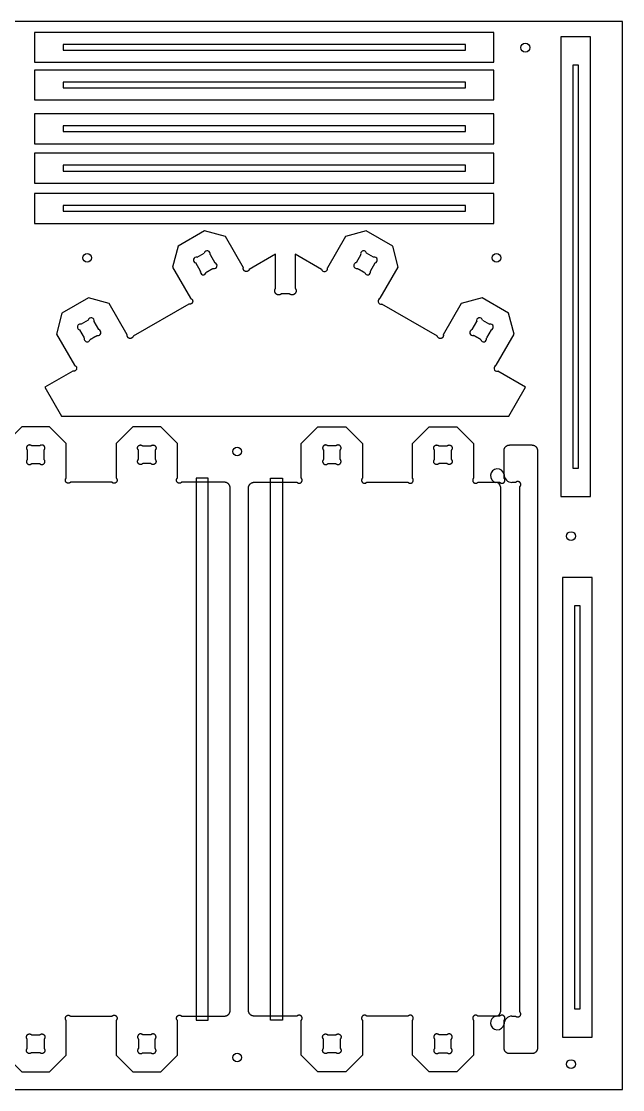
# Model space of a CAD drawing. Header units: millimetres. Extents: x 0 to 2500, y 0 to 1220.
# Drawn here: x 1813 to 2500, y 0 to 1220 of the extents above; entities that cross this region are included whole.
import ezdxf

# ---------------------------------------------------------------- set-up
doc = ezdxf.new("R2010")
doc.units = ezdxf.units.MM
doc.header["$MEASUREMENT"] = 0
for name, color, linetype, true_color in [('Board Fixings', 6, 'Continuous', 0xff00ff), ('Pockets 10mm', 5, 'Continuous', 0x0000ff), ('Pockets 5mm', 4, 'Continuous', 0x00ffff), ('Profile - inside', 30, 'Continuous', 0xff7f00), ('Profile - outside', 18, 'Continuous', 0x000000), ('Stock Perimeter', 1, 'Continuous', 0xff0007)]:
    doc.layers.add(name, color=color, linetype=linetype, true_color=true_color)

msp = doc.modelspace()

# ---------------------------------------------------------------- linework, layer by layer
at = {"layer": 'Board Fixings'}
for centre in [(2388.8, 1190), (1888, 949.9), (2355.9, 949.9), (2059.5, 728.7), (2441, 632.2), (2059.5, 36.7), (2441, 29.2)]:
    msp.add_circle(centre, 5, dxfattribs=at)
at = {"layer": 'Pockets 10mm'}
for p, q in [((2360.3, 688.5), (2360.3, 89)), ((2377.7, 693.5), (2373.5, 693.5)), ((2382.6, 88.8), (2382.6, 688.7)), ((2373.5, 84), (2377.7, 84))]:
    msp.add_line(p, q, dxfattribs=at)
for points in [[(2026.4, 698.3), (2012.5, 698.3), (2012.5, 79.2), (2026.4, 79.2), (2026.4, 698.3)], [(2097.4, 698.3), (2111.2, 698.3), (2111.2, 79.2), (2097.4, 79.2), (2097.4, 698.3)]]:
    msp.add_lwpolyline(points, dxfattribs=at)
for centre, radius, start, end in [((2356.7, 701.2), 7.86, 9.2327, 259.2559), ((2373.5, 702.5), 9, 180, 269.9323), ((2355.3, 688.5), 5, 0, 90), ((2355.3, 89), 5, 270, 0), ((2356.7, 76.2), 7.86, 100.7442, 350.7674), ((2373.5, 75), 9, 90.0677, 180)]:
    msp.add_arc(centre, radius, start, end, dxfattribs=at)
for points, weights, knots in [([(2382.6, 688.7), (2383.6, 689.7), (2383.6, 691.1), (2383.6, 694.5), (2380.1, 694.5), (2378.7, 694.5), (2377.7, 693.5)], [0.853553390593, 0.853553446071, 1, 0.707106781187, 1, 0.853553390593, 0.853553390593], [1917.8059293, 1917.8059293, 1917.8059293, 1917.9119581, 1917.9119581, 1918.1240156, 1918.1240156, 1918.2300443, 1918.2300443, 1918.2300443]), ([(2377.7, 84), (2378.7, 83), (2380.1, 83), (2383.6, 83), (2383.6, 86.4), (2383.6, 87.8), (2382.6, 88.8)], [0.853553390593, 0.853553390593, 1, 0.707106781187, 1, 0.853553446071, 0.853553390593], [1317.5507014, 1317.5507014, 1317.5507014, 1317.6567302, 1317.6567302, 1317.8687877, 1317.8687877, 1317.9748164, 1317.9748164, 1317.9748164])]:
    msp.add_rational_spline(points, weights, degree=2, knots=knots, dxfattribs=at)
at = {"layer": 'Pockets 5mm'}
for points in [[(1860.4, 1187.1), (2320.4, 1187.1), (2320.4, 1193.6), (1860.4, 1193.6), (1860.4, 1187.1)], [(2449.5, 709.8), (2449.5, 1169.8), (2443, 1169.8), (2443, 709.8), (2449.5, 709.8)], [(1860.4, 1144.1), (2320.4, 1144.1), (2320.4, 1150.6), (1860.4, 1150.6), (1860.4, 1144.1)], [(1860.4, 1094.1), (2320.4, 1094.1), (2320.4, 1100.6), (1860.4, 1100.6), (1860.4, 1094.1)], [(1860.4, 1049.1), (2320.4, 1049.1), (2320.4, 1055.6), (1860.4, 1055.6), (1860.4, 1049.1)], [(1860.4, 1003.1), (2320.4, 1003.1), (2320.4, 1009.6), (1860.4, 1009.6), (1860.4, 1003.1)], [(2451.5, 92.4), (2451.5, 552.4), (2445, 552.4), (2445, 92.4), (2451.5, 92.4)]]:
    msp.add_lwpolyline(points, dxfattribs=at)
at = {"layer": 'Profile - inside'}
for p, q in [((2013.8, 950.8), (2021.9, 955.4)), ((2028.6, 953.6), (2033.9, 944.4)), ((2200.6, 953.6), (2195.3, 944.4)), ((2215.3, 950.8), (2207.2, 955.4)), ((2017.4, 934.9), (2012.1, 944.1)), ((2211.8, 934.9), (2217.1, 944.1)), ((1889.3, 878.9), (1881.2, 874.3)), ((2339.8, 878.9), (2347.9, 874.3)), ((1879.4, 867.6), (1884.7, 858.4)), ((1901.2, 868), (1895.9, 877.2)), ((2327.9, 868), (2333.2, 877.2)), ((2349.7, 867.6), (2344.4, 858.4)), ((1833.8, 735.2), (1824.5, 735.2)), ((1951.5, 735.2), (1960.8, 735.2)), ((2172.3, 735.2), (2163, 735.2)), ((2290, 735.2), (2299.3, 735.2)), ((1819.6, 730.4), (1819.6, 719.8)), ((1838.7, 719.8), (1838.7, 730.4)), ((1946.6, 719.8), (1946.6, 730.4)), ((1965.7, 730.4), (1965.7, 719.8)), ((2158.1, 730.4), (2158.1, 719.8)), ((2177.2, 719.8), (2177.2, 730.4)), ((2285.1, 719.8), (2285.1, 730.4)), ((2304.2, 730.4), (2304.2, 719.8)), ((1824.5, 714.9), (1833.8, 714.9)), ((1960.8, 714.9), (1951.5, 714.9)), ((2163, 714.9), (2172.3, 714.9)), ((2299.3, 714.9), (2290, 714.9)), ((1824.5, 62.6), (1833.8, 62.6)), ((1960.8, 62.6), (1951.5, 62.6)), ((2163, 62.6), (2172.3, 62.6)), ((2299.3, 62.6), (2290, 62.6)), ((1819.6, 47.1), (1819.6, 57.7)), ((1838.7, 57.7), (1838.7, 47.1)), ((1946.6, 57.7), (1946.6, 47.1)), ((1965.7, 47.1), (1965.7, 57.7)), ((2158.1, 47.1), (2158.1, 57.7)), ((2177.2, 57.7), (2177.2, 47.1)), ((2285.1, 57.7), (2285.1, 47.1)), ((2304.2, 47.1), (2304.2, 57.7)), ((1833.8, 42.2), (1824.5, 42.2)), ((1951.5, 42.2), (1960.8, 42.2)), ((2172.3, 42.2), (2163, 42.2)), ((2290, 42.2), (2299.3, 42.2))]:
    msp.add_line(p, q, dxfattribs=at)
for centre, start, end in [((2025.2, 954.5), 344.9534, 164.9534), ((2203.9, 954.5), 15.0466, 195.0466), ((2012.9, 947.4), 74.9534, 254.9534), ((2033, 941.1), 254.9534, 74.9534), ((2196.2, 941.1), 105.0466, 285.0466), ((2216.2, 947.4), 285.0466, 105.0466), ((2020.7, 934), 164.9534, 344.9534), ((2208.5, 934), 195.0466, 15.0466), ((1892.6, 878), 344.9913, 164.9913), ((2336.5, 878), 15.0087, 195.0087), ((1880.3, 870.9), 74.9913, 254.9913), ((1900.3, 864.6), 254.9913, 74.9913), ((2328.8, 864.6), 105.0087, 285.0087), ((2348.8, 870.9), 285.0087, 105.0087), ((1888, 857.5), 164.9913, 344.9913), ((2341.1, 857.5), 195.0087, 15.0087)]:
    msp.add_arc(centre, 3.43, start, end, dxfattribs=at)
for points in [[(2032.1, 937.8), (2028, 935.5), (2024, 933.2)], [(2197, 937.8), (2201.1, 935.5), (2205.1, 933.2)], [(1891.3, 856.7), (1895.4, 859), (1899.4, 861.3)], [(2337.8, 856.7), (2333.7, 859), (2329.7, 861.3)]]:
    msp.add_open_spline(points, degree=2, dxfattribs=at)
for points, weights, knots in [([(1824.5, 735.2), (1823.5, 736.2), (1822, 736.2), (1818.6, 736.2), (1818.6, 732.8), (1818.6, 731.4), (1819.6, 730.4)], [0.853553390593, 0.853553390593, 1, 0.707106781187, 1, 0.853553446071, 0.853553390593], [0.8923534, 0.8923534, 0.8923534, 0.9983822, 0.9983822, 1.2104397, 1.2104397, 1.3164684, 1.3164684, 1.3164684]), ([(1838.7, 730.4), (1839.7, 731.4), (1839.7, 732.8), (1839.7, 736.2), (1836.2, 736.2), (1834.8, 736.2), (1833.8, 735.2)], [0.853553390593, 0.853553370032, 1, 0.707106781187, 1, 0.853553390593, 0.853553390593], [0.100076, 0.100076, 0.100076, 0.2061048, 0.2061048, 0.4181623, 0.4181623, 0.524191, 0.524191, 0.524191]), ([(1946.6, 730.4), (1945.6, 731.4), (1945.6, 732.8), (1945.6, 736.2), (1949, 736.2), (1950.5, 736.2), (1951.5, 735.2)], [0.853553390593, 0.853553370032, 1, 0.707106781187, 1, 0.853553390593, 0.853553390593], [0.100076, 0.100076, 0.100076, 0.2061048, 0.2061048, 0.4181623, 0.4181623, 0.524191, 0.524191, 0.524191]), ([(1960.8, 735.2), (1961.8, 736.2), (1963.2, 736.2), (1966.7, 736.2), (1966.7, 732.8), (1966.7, 731.4), (1965.7, 730.4)], [0.853553390593, 0.853553390593, 1, 0.707106781187, 1, 0.853553446071, 0.853553390593], [0.8923534, 0.8923534, 0.8923534, 0.9983822, 0.9983822, 1.2104397, 1.2104397, 1.3164684, 1.3164684, 1.3164684]), ([(2163, 735.2), (2162, 736.2), (2160.5, 736.2), (2157.1, 736.2), (2157.1, 732.8), (2157.1, 731.4), (2158.1, 730.4)], [0.853553390593, 0.853553390593, 1, 0.707106781187, 1, 0.853553446071, 0.853553390593], [0.8923534, 0.8923534, 0.8923534, 0.9983822, 0.9983822, 1.2104397, 1.2104397, 1.3164684, 1.3164684, 1.3164684]), ([(2177.2, 730.4), (2178.2, 731.4), (2178.2, 732.8), (2178.2, 736.2), (2174.7, 736.2), (2173.3, 736.2), (2172.3, 735.2)], [0.853553390593, 0.853553370032, 1, 0.707106781187, 1, 0.853553390593, 0.853553390593], [0.100076, 0.100076, 0.100076, 0.2061048, 0.2061048, 0.4181623, 0.4181623, 0.524191, 0.524191, 0.524191]), ([(2285.1, 730.4), (2284.1, 731.4), (2284.1, 732.8), (2284.1, 736.2), (2287.5, 736.2), (2289, 736.2), (2290, 735.2)], [0.853553390593, 0.853553370032, 1, 0.707106781187, 1, 0.853553390593, 0.853553390593], [0.100076, 0.100076, 0.100076, 0.2061048, 0.2061048, 0.4181623, 0.4181623, 0.524191, 0.524191, 0.524191]), ([(2299.3, 735.2), (2300.3, 736.2), (2301.7, 736.2), (2305.2, 736.2), (2305.2, 732.8), (2305.2, 731.4), (2304.2, 730.4)], [0.853553390593, 0.853553390593, 1, 0.707106781187, 1, 0.853553446071, 0.853553390593], [0.8923534, 0.8923534, 0.8923534, 0.9983822, 0.9983822, 1.2104397, 1.2104397, 1.3164684, 1.3164684, 1.3164684]), ([(1819.6, 719.8), (1818.6, 718.8), (1818.6, 717.3), (1818.6, 713.9), (1822, 713.9), (1823.5, 713.9), (1824.5, 714.9)], [0.853553390593, 0.853553328908, 1, 0.707106781187, 1, 0.853553385453, 0.853553390593], [1.7346307, 1.7346307, 1.7346307, 1.8406595, 1.8406595, 2.052717, 2.052717, 2.1587457, 2.1587457, 2.1587457]), ([(1833.8, 714.9), (1834.8, 713.9), (1836.2, 713.9), (1839.7, 713.9), (1839.7, 717.3), (1839.7, 718.8), (1838.7, 719.8)], [0.853553390593, 0.853553430649, 1, 0.707106781187, 1, 0.85355344093, 0.853553390593], [-0.7422013, -0.7422013, -0.7422013, -0.6361725, -0.6361725, -0.424115, -0.424115, -0.3180863, -0.3180863, -0.3180863]), ([(1951.5, 714.9), (1950.5, 713.9), (1949, 713.9), (1945.6, 713.9), (1945.6, 717.3), (1945.6, 718.8), (1946.6, 719.8)], [0.853553390593, 0.853553430649, 1, 0.707106781187, 1, 0.85355344093, 0.853553390593], [-0.7422013, -0.7422013, -0.7422013, -0.6361725, -0.6361725, -0.424115, -0.424115, -0.3180863, -0.3180863, -0.3180863]), ([(1965.7, 719.8), (1966.7, 718.8), (1966.7, 717.3), (1966.7, 713.9), (1963.2, 713.9), (1961.8, 713.9), (1960.8, 714.9)], [0.853553390593, 0.853553328908, 1, 0.707106781187, 1, 0.853553385453, 0.853553390593], [1.7346307, 1.7346307, 1.7346307, 1.8406595, 1.8406595, 2.052717, 2.052717, 2.1587457, 2.1587457, 2.1587457]), ([(2158.1, 719.8), (2157.1, 718.8), (2157.1, 717.3), (2157.1, 713.9), (2160.5, 713.9), (2162, 713.9), (2163, 714.9)], [0.853553390593, 0.853553328908, 1, 0.707106781187, 1, 0.853553385453, 0.853553390593], [1.7346307, 1.7346307, 1.7346307, 1.8406595, 1.8406595, 2.052717, 2.052717, 2.1587457, 2.1587457, 2.1587457]), ([(2172.3, 714.9), (2173.3, 713.9), (2174.7, 713.9), (2178.2, 713.9), (2178.2, 717.3), (2178.2, 718.8), (2177.2, 719.8)], [0.853553390593, 0.853553430649, 1, 0.707106781187, 1, 0.85355344093, 0.853553390593], [-0.7422013, -0.7422013, -0.7422013, -0.6361725, -0.6361725, -0.424115, -0.424115, -0.3180863, -0.3180863, -0.3180863]), ([(2290, 714.9), (2289, 713.9), (2287.5, 713.9), (2284.1, 713.9), (2284.1, 717.3), (2284.1, 718.8), (2285.1, 719.8)], [0.853553390593, 0.853553430649, 1, 0.707106781187, 1, 0.85355344093, 0.853553390593], [-0.7422013, -0.7422013, -0.7422013, -0.6361725, -0.6361725, -0.424115, -0.424115, -0.3180863, -0.3180863, -0.3180863]), ([(2304.2, 719.8), (2305.2, 718.8), (2305.2, 717.3), (2305.2, 713.9), (2301.7, 713.9), (2300.3, 713.9), (2299.3, 714.9)], [0.853553390593, 0.853553328908, 1, 0.707106781187, 1, 0.853553385453, 0.853553390593], [1.7346307, 1.7346307, 1.7346307, 1.8406595, 1.8406595, 2.052717, 2.052717, 2.1587457, 2.1587457, 2.1587457]), ([(1819.6, 57.7), (1818.6, 58.7), (1818.6, 60.1), (1818.6, 63.6), (1822, 63.6), (1823.5, 63.6), (1824.5, 62.6)], [0.853553390593, 0.853553328908, 1, 0.707106781187, 1, 0.853553385453, 0.853553390593], [1.7346307, 1.7346307, 1.7346307, 1.8406595, 1.8406595, 2.052717, 2.052717, 2.1587457, 2.1587457, 2.1587457]), ([(1833.8, 62.6), (1834.8, 63.6), (1836.2, 63.6), (1839.7, 63.6), (1839.7, 60.1), (1839.7, 58.7), (1838.7, 57.7)], [0.853553390593, 0.853553430649, 1, 0.707106781187, 1, 0.85355344093, 0.853553390593], [-0.7422013, -0.7422013, -0.7422013, -0.6361725, -0.6361725, -0.424115, -0.424115, -0.3180863, -0.3180863, -0.3180863]), ([(1951.5, 62.6), (1950.5, 63.6), (1949, 63.6), (1945.6, 63.6), (1945.6, 60.1), (1945.6, 58.7), (1946.6, 57.7)], [0.853553390593, 0.853553430649, 1, 0.707106781187, 1, 0.85355344093, 0.853553390593], [-0.7422013, -0.7422013, -0.7422013, -0.6361725, -0.6361725, -0.424115, -0.424115, -0.3180863, -0.3180863, -0.3180863]), ([(1965.7, 57.7), (1966.7, 58.7), (1966.7, 60.1), (1966.7, 63.6), (1963.2, 63.6), (1961.8, 63.6), (1960.8, 62.6)], [0.853553390593, 0.853553328908, 1, 0.707106781187, 1, 0.853553385453, 0.853553390593], [1.7346307, 1.7346307, 1.7346307, 1.8406595, 1.8406595, 2.052717, 2.052717, 2.1587457, 2.1587457, 2.1587457]), ([(2158.1, 57.7), (2157.1, 58.7), (2157.1, 60.1), (2157.1, 63.6), (2160.5, 63.6), (2162, 63.6), (2163, 62.6)], [0.853553390593, 0.853553328908, 1, 0.707106781187, 1, 0.853553385453, 0.853553390593], [1.7346307, 1.7346307, 1.7346307, 1.8406595, 1.8406595, 2.052717, 2.052717, 2.1587457, 2.1587457, 2.1587457]), ([(2172.3, 62.6), (2173.3, 63.6), (2174.7, 63.6), (2178.2, 63.6), (2178.2, 60.1), (2178.2, 58.7), (2177.2, 57.7)], [0.853553390593, 0.853553430649, 1, 0.707106781187, 1, 0.85355344093, 0.853553390593], [-0.7422013, -0.7422013, -0.7422013, -0.6361725, -0.6361725, -0.424115, -0.424115, -0.3180863, -0.3180863, -0.3180863]), ([(2290, 62.6), (2289, 63.6), (2287.5, 63.6), (2284.1, 63.6), (2284.1, 60.1), (2284.1, 58.7), (2285.1, 57.7)], [0.853553390593, 0.853553430649, 1, 0.707106781187, 1, 0.85355344093, 0.853553390593], [-0.7422013, -0.7422013, -0.7422013, -0.6361725, -0.6361725, -0.424115, -0.424115, -0.3180863, -0.3180863, -0.3180863]), ([(2304.2, 57.7), (2305.2, 58.7), (2305.2, 60.1), (2305.2, 63.6), (2301.7, 63.6), (2300.3, 63.6), (2299.3, 62.6)], [0.853553390593, 0.853553328908, 1, 0.707106781187, 1, 0.853553385453, 0.853553390593], [1.7346307, 1.7346307, 1.7346307, 1.8406595, 1.8406595, 2.052717, 2.052717, 2.1587457, 2.1587457, 2.1587457]), ([(1824.5, 42.2), (1823.5, 41.2), (1822, 41.2), (1818.6, 41.2), (1818.6, 44.7), (1818.6, 46.1), (1819.6, 47.1)], [0.853553390593, 0.853553390593, 1, 0.707106781187, 1, 0.853553446071, 0.853553390593], [0.8923534, 0.8923534, 0.8923534, 0.9983822, 0.9983822, 1.2104397, 1.2104397, 1.3164684, 1.3164684, 1.3164684]), ([(1838.7, 47.1), (1839.7, 46.1), (1839.7, 44.7), (1839.7, 41.2), (1836.2, 41.2), (1834.8, 41.2), (1833.8, 42.2)], [0.853553390593, 0.853553370032, 1, 0.707106781187, 1, 0.853553390593, 0.853553390593], [0.100076, 0.100076, 0.100076, 0.2061048, 0.2061048, 0.4181623, 0.4181623, 0.524191, 0.524191, 0.524191]), ([(1946.6, 47.1), (1945.6, 46.1), (1945.6, 44.7), (1945.6, 41.2), (1949, 41.2), (1950.5, 41.2), (1951.5, 42.2)], [0.853553390593, 0.853553370032, 1, 0.707106781187, 1, 0.853553390593, 0.853553390593], [0.100076, 0.100076, 0.100076, 0.2061048, 0.2061048, 0.4181623, 0.4181623, 0.524191, 0.524191, 0.524191]), ([(1960.8, 42.2), (1961.8, 41.2), (1963.2, 41.2), (1966.7, 41.2), (1966.7, 44.7), (1966.7, 46.1), (1965.7, 47.1)], [0.853553390593, 0.853553390593, 1, 0.707106781187, 1, 0.853553446071, 0.853553390593], [0.8923534, 0.8923534, 0.8923534, 0.9983822, 0.9983822, 1.2104397, 1.2104397, 1.3164684, 1.3164684, 1.3164684]), ([(2163, 42.2), (2162, 41.2), (2160.5, 41.2), (2157.1, 41.2), (2157.1, 44.7), (2157.1, 46.1), (2158.1, 47.1)], [0.853553390593, 0.853553390593, 1, 0.707106781187, 1, 0.853553446071, 0.853553390593], [0.8923534, 0.8923534, 0.8923534, 0.9983822, 0.9983822, 1.2104397, 1.2104397, 1.3164684, 1.3164684, 1.3164684]), ([(2177.2, 47.1), (2178.2, 46.1), (2178.2, 44.7), (2178.2, 41.2), (2174.7, 41.2), (2173.3, 41.2), (2172.3, 42.2)], [0.853553390593, 0.853553370032, 1, 0.707106781187, 1, 0.853553390593, 0.853553390593], [0.100076, 0.100076, 0.100076, 0.2061048, 0.2061048, 0.4181623, 0.4181623, 0.524191, 0.524191, 0.524191]), ([(2285.1, 47.1), (2284.1, 46.1), (2284.1, 44.7), (2284.1, 41.2), (2287.5, 41.2), (2289, 41.2), (2290, 42.2)], [0.853553390593, 0.853553370032, 1, 0.707106781187, 1, 0.853553390593, 0.853553390593], [0.100076, 0.100076, 0.100076, 0.2061048, 0.2061048, 0.4181623, 0.4181623, 0.524191, 0.524191, 0.524191]), ([(2299.3, 42.2), (2300.3, 41.2), (2301.7, 41.2), (2305.2, 41.2), (2305.2, 44.7), (2305.2, 46.1), (2304.2, 47.1)], [0.853553390593, 0.853553390593, 1, 0.707106781187, 1, 0.853553446071, 0.853553390593], [0.8923534, 0.8923534, 0.8923534, 0.9983822, 0.9983822, 1.2104397, 1.2104397, 1.3164684, 1.3164684, 1.3164684])]:
    msp.add_rational_spline(points, weights, degree=2, knots=knots, dxfattribs=at)
at = {"layer": 'Profile - outside'}
for p, q in [((2022.1, 980.7), (1991.9, 963.2)), ((2046, 974.3), (2022.1, 980.7)), ((2206.9, 980.7), (2183.1, 974.3)), ((2237.2, 963.2), (2206.9, 980.7)), ((2066.6, 938.6), (2046, 974.3)), ((2183.1, 974.3), (2162.5, 938.6)), ((1991.9, 963.2), (1985.5, 939.4)), ((2103.4, 954.2), (2073.2, 936.8)), ((2103.4, 915.2), (2103.4, 954.2)), ((2125.8, 954.2), (2125.7, 915.2)), ((2155.9, 936.8), (2125.8, 954.2)), ((2243.6, 939.3), (2237.2, 963.2)), ((1985.5, 939.4), (2006, 903.7)), ((2223, 903.7), (2243.6, 939.3)), ((1889.5, 904.2), (1859.2, 886.7)), ((1913.3, 897.8), (1889.5, 904.2)), ((2119.3, 908.7), (2109.8, 908.7)), ((2339.4, 904.2), (2315.6, 897.8)), ((2369.7, 886.7), (2339.4, 904.2)), ((1933.9, 862.1), (1913.3, 897.8)), ((2004.3, 897.1), (1940.5, 860.3)), ((2288.4, 860.3), (2224.8, 897.1)), ((2315.6, 897.8), (2295, 862.1)), ((1859.2, 886.7), (1852.8, 862.9)), ((2376.1, 862.9), (2369.7, 886.7)), ((1852.8, 862.9), (1873.4, 827.2)), ((2355.5, 827.2), (2376.1, 862.9)), ((1871.6, 820.6), (1839.8, 802.2)), ((2389, 802.2), (2357.3, 820.6)), ((1839.8, 802.2), (1858.8, 769.2)), ((2370, 769.2), (2389, 802.2)), ((1858.8, 769.2), (2370, 769.2)), ((1813.3, 757.1), (1794.2, 738)), ((1845, 757.1), (1813.3, 757.1)), ((1864.1, 738), (1845, 757.1)), ((1940.3, 757.1), (1921.2, 738)), ((1972, 757.1), (1940.3, 757.1)), ((1991.1, 738), (1972, 757.1)), ((2132.7, 738), (2151.8, 757.1)), ((2151.8, 757.1), (2183.5, 757.1)), ((2183.5, 757.1), (2202.6, 738)), ((2259.7, 738), (2278.8, 757.1)), ((2278.8, 757.1), (2310.5, 757.1)), ((2310.5, 757.1), (2329.6, 738)), ((1864.1, 698.4), (1864.1, 738)), ((1921.2, 738), (1921.2, 698.4)), ((1991.1, 698.4), (1991.1, 738)), ((2132.7, 698.4), (2132.7, 738)), ((2202.6, 738), (2202.6, 698.4)), ((2259.7, 698.4), (2259.7, 738)), ((2329.6, 738), (2329.6, 698.4)), ((2370.8, 736.2), (2396.2, 736.2)), ((2364.5, 698.4), (2364.5, 729.9)), ((2402.6, 729.9), (2402.6, 693.6)), ((1873.6, 693.6), (1868.9, 693.6)), ((1911.7, 693.6), (1873.6, 693.6)), ((1916.4, 693.6), (1911.7, 693.6)), ((2011.5, 693.6), (1995.9, 693.6)), ((2027.4, 693.6), (2011.5, 693.6)), ((2045, 693.6), (2027.4, 693.6)), ((2051.4, 90.3), (2051.4, 687.2)), ((2072.4, 90.3), (2072.4, 687.2)), ((2078.7, 693.6), (2096.4, 693.6)), ((2096.4, 693.6), (2112.2, 693.6)), ((2112.2, 693.6), (2127.9, 693.6)), ((2207.4, 693.6), (2212.1, 693.6)), ((2212.1, 693.6), (2250.2, 693.6)), ((2250.2, 693.6), (2254.9, 693.6)), ((2334.4, 693.6), (2359.6, 693.6)), ((2402.6, 693.6), (2402.6, 84)), ((1864.1, 39.5), (1864.1, 79.1)), ((1868.9, 84), (1873.6, 84)), ((1873.6, 84), (1911.7, 84)), ((1911.7, 84), (1916.4, 84)), ((1921.2, 79.1), (1921.2, 39.5)), ((1991.1, 39.5), (1991.1, 79.1)), ((1995.9, 84), (2011.5, 84)), ((2011.5, 84), (2027.4, 84)), ((2027.4, 84), (2045, 84)), ((2096.4, 84), (2078.7, 84)), ((2112.2, 84), (2096.4, 84)), ((2127.9, 84), (2112.2, 84)), ((2132.7, 39.5), (2132.7, 79.1)), ((2202.6, 79.1), (2202.6, 39.5)), ((2212.1, 84), (2207.4, 84)), ((2250.2, 84), (2212.1, 84)), ((2254.9, 84), (2250.2, 84)), ((2259.7, 39.5), (2259.7, 79.1)), ((2329.6, 79.1), (2329.6, 39.5)), ((2359.6, 84), (2334.4, 84)), ((2364.5, 47.4), (2364.5, 79.1)), ((2402.6, 84), (2402.6, 47.4)), ((1794.2, 39.5), (1813.3, 20.5)), ((1845, 20.5), (1864.1, 39.5)), ((1921.2, 39.5), (1940.3, 20.5)), ((1972, 20.5), (1991.1, 39.5)), ((2151.8, 20.5), (2132.7, 39.5)), ((2202.6, 39.5), (2183.5, 20.5)), ((2278.8, 20.5), (2259.7, 39.5)), ((2329.6, 39.5), (2310.5, 20.5)), ((2396.2, 41.1), (2370.8, 41.1)), ((1813.3, 20.5), (1845, 20.5)), ((1940.3, 20.5), (1972, 20.5)), ((2183.5, 20.5), (2151.8, 20.5)), ((2310.5, 20.5), (2278.8, 20.5))]:
    msp.add_line(p, q, dxfattribs=at)
for points in [[(1827.9, 1173.3), (2352.9, 1173.3), (2352.9, 1207.3), (1827.9, 1207.3), (1827.9, 1173.3)], [(2463.2, 677.3), (2463.2, 1202.3), (2429.2, 1202.3), (2429.2, 677.3), (2463.2, 677.3)], [(1827.9, 1130.3), (2352.9, 1130.3), (2352.9, 1164.3), (1827.9, 1164.3), (1827.9, 1130.3)], [(1827.9, 1080.3), (2352.9, 1080.3), (2352.9, 1114.3), (1827.9, 1114.3), (1827.9, 1080.3)], [(1827.9, 1035.3), (2352.9, 1035.3), (2352.9, 1069.3), (1827.9, 1069.3), (1827.9, 1035.3)], [(1827.9, 989.3), (2352.9, 989.3), (2352.9, 1023.3), (1827.9, 1023.3), (1827.9, 989.3)], [(2465.2, 59.9), (2465.2, 584.9), (2431.2, 584.9), (2431.2, 59.9), (2465.2, 59.9)]]:
    msp.add_lwpolyline(points, dxfattribs=at)
for centre, start, end in [((2159.2, 937.7), 194.9982, 15.0055), ((2223.9, 900.4), 105.0055, 284.9982), ((2356.4, 823.9), 105.013, 284.9957)]:
    msp.add_arc(centre, 3.43, start, end, dxfattribs=at)
for points, weights, knots in [([(2073.2, 936.8), (2072.5, 934.3), (2069.9, 934.3), (2066.4, 934.3), (2066.4, 937.7), (2066.4, 938.2), (2066.6, 938.6)], [0.914854299882, 0.759050839292, 1.00016785396, 0.707225471862, 1.00016785396, 0.948394664234, 0.91492175018], [164.7310368, 164.7310368, 164.7310368, 164.9055785, 164.9055785, 165.1176361, 165.1176361, 165.1551141, 165.1551141, 165.1551141]), ([(2006, 903.7), (2008.6, 903), (2008.6, 900.4), (2008.6, 897), (2005.2, 897), (2004.7, 897), (2004.3, 897.1)], [0.914921734219, 0.758998673763, 1.00016785385, 0.707225471779, 1.00016785385, 0.948342486339, 0.914854299669], [171.7168731, 171.7168731, 171.7168731, 171.8914526, 171.8914526, 172.1035102, 172.1035102, 172.1410259, 172.1410259, 172.1410259]), ([(1940.5, 860.3), (1939.9, 857.8), (1937.2, 857.8), (1933.8, 857.8), (1933.8, 861.2), (1933.8, 861.7), (1933.9, 862.1)], [0.914854225369, 0.759035895081, 1.0001576255, 0.707218239249, 1.0001576255, 0.948363234502, 0.914884297585], [175.0370746, 175.0370746, 175.0370746, 175.2116216, 175.2116216, 175.4236791, 175.4236791, 175.4611729, 175.4611729, 175.4611729]), ([(2295, 862.1), (2295.1, 861.7), (2295.1, 861.2), (2295.1, 857.8), (2291.7, 857.8), (2289, 857.8), (2288.4, 860.3)], [0.914780162609, 0.948244747995, 1, 0.707106781187, 1, 0.758804721541, 0.914854299666], [215.4511379, 215.4511379, 215.4511379, 215.4886092, 215.4886092, 215.7006667, 215.7006667, 215.8752944, 215.8752944, 215.8752944]), ([(1873.4, 827.2), (1876, 826.5), (1876, 823.9), (1876, 820.5), (1872.5, 820.5), (1872.1, 820.5), (1871.6, 820.6)], [0.914884223259, 0.759012687573, 1.00015762539, 0.707218239167, 1.00015762539, 0.948340026967, 0.914854299455], [182.0227217, 182.0227217, 182.0227217, 182.1972855, 182.1972855, 182.4093431, 182.4093431, 182.4468536, 182.4468536, 182.4468536]), ([(1868.9, 693.6), (1867.9, 692.5), (1866.5, 692.5), (1863.1, 692.5), (1863.1, 696), (1863.1, 697.4), (1864.1, 698.4)], [1, 1.00000004091, 1.17157287525, 0.828427124746, 1.17157287525, 1.0000001059, 1], [202.899064, 202.899064, 202.899064, 203.0050928, 203.0050928, 203.2171503, 203.2171503, 203.3231791, 203.3231791, 203.3231791]), ([(1921.2, 698.4), (1922.2, 697.4), (1922.2, 696), (1922.2, 692.5), (1918.8, 692.5), (1917.4, 692.5), (1916.4, 693.6)], [1, 1.00000001682, 1.17157287525, 0.828427124746, 1.17157287525, 1.00000004091, 1], [200.6067863, 200.6067863, 200.6067863, 200.7128151, 200.7128151, 200.9248727, 200.9248727, 201.0309014, 201.0309014, 201.0309014]), ([(1995.9, 693.6), (1994.9, 692.5), (1993.5, 692.5), (1990.1, 692.5), (1990.1, 696), (1990.1, 697.4), (1991.1, 698.4)], [1, 1, 1.17157287525, 0.828427124746, 1.17157287525, 1.0000001059, 1], [193.6931876, 193.6931876, 193.6931876, 193.7992163, 193.7992163, 194.0112739, 194.0112739, 194.1173026, 194.1173026, 194.1173026]), ([(2127.9, 693.6), (2128.9, 692.5), (2130.3, 692.5), (2133.7, 692.5), (2133.7, 696), (2133.7, 697.4), (2132.7, 698.4)], [1, 1, 1.17157287525, 0.828427124746, 1.17157287525, 1.0000001059, 1], [193.6931876, 193.6931876, 193.6931876, 193.7992163, 193.7992163, 194.0112739, 194.0112739, 194.1173026, 194.1173026, 194.1173026]), ([(2202.6, 698.4), (2201.6, 697.4), (2201.6, 696), (2201.6, 692.5), (2205, 692.5), (2206.4, 692.5), (2207.4, 693.6)], [1, 1.00000001682, 1.17157287525, 0.828427124746, 1.17157287525, 1.00000004091, 1], [200.6067863, 200.6067863, 200.6067863, 200.7128151, 200.7128151, 200.9248727, 200.9248727, 201.0309014, 201.0309014, 201.0309014]), ([(2254.9, 693.6), (2255.9, 692.5), (2257.3, 692.5), (2260.7, 692.5), (2260.7, 696), (2260.7, 697.4), (2259.7, 698.4)], [1, 1.00000004091, 1.17157287525, 0.828427124746, 1.17157287525, 1.0000001059, 1], [202.899064, 202.899064, 202.899064, 203.0050928, 203.0050928, 203.2171503, 203.2171503, 203.3231791, 203.3231791, 203.3231791]), ([(2329.6, 698.4), (2328.6, 697.4), (2328.6, 696), (2328.6, 692.5), (2332, 692.5), (2333.4, 692.5), (2334.4, 693.6)], [1, 1.00000001682, 1.17157287525, 0.828427124746, 1.17157287525, 1, 1], [209.8126625, 209.8126625, 209.8126625, 209.9186912, 209.9186912, 210.1307488, 210.1307488, 210.2367776, 210.2367776, 210.2367776]), ([(2359.6, 693.6), (2360.6, 692.5), (2362.1, 692.5), (2365.5, 692.5), (2365.5, 696), (2365.5, 697.4), (2364.5, 698.4)], [1, 1.00000004091, 1.17157287525, 0.828427124746, 1.17157287525, 1.000000065, 1], [211.22994, 211.22994, 211.22994, 211.3359687, 211.3359687, 211.5480263, 211.5480263, 211.6540551, 211.6540551, 211.6540551]), ([(1864.1, 79.1), (1863.1, 80.1), (1863.1, 81.5), (1863.1, 85), (1866.5, 85), (1867.9, 85), (1868.9, 84)], [1, 0.999999968637, 1.17157287525, 0.828427124746, 1.17157287525, 1.00000003488, 1], [155.9096462, 155.9096462, 155.9096462, 156.015675, 156.015675, 156.2277325, 156.2277325, 156.3337613, 156.3337613, 156.3337613]), ([(1916.4, 84), (1917.4, 85), (1918.8, 85), (1922.2, 85), (1922.2, 81.5), (1922.2, 80.1), (1921.2, 79.1)], [1, 1.00000004693, 1.17157287525, 0.828427124746, 1.17157287525, 1.00000005897, 1], [158.2019238, 158.2019238, 158.2019238, 158.3079526, 158.3079526, 158.5200101, 158.5200101, 158.6260389, 158.6260389, 158.6260389]), ([(1991.1, 79.1), (1990.1, 80.1), (1990.1, 81.5), (1990.1, 85), (1993.5, 85), (1994.9, 85), (1995.9, 84)], [1, 0.999999927731, 1.17157287525, 0.828427124746, 1.17157287525, 0.999999993978, 1], [165.1155225, 165.1155225, 165.1155225, 165.2215513, 165.2215513, 165.4336089, 165.4336089, 165.5396376, 165.5396376, 165.5396376]), ([(2132.7, 79.1), (2133.7, 80.1), (2133.7, 81.5), (2133.7, 85), (2130.3, 85), (2128.9, 85), (2127.9, 84)], [1, 0.999999927731, 1.17157287525, 0.828427124746, 1.17157287525, 0.999999993978, 1], [165.1155225, 165.1155225, 165.1155225, 165.2215513, 165.2215513, 165.4336089, 165.4336089, 165.5396376, 165.5396376, 165.5396376]), ([(2207.4, 84), (2206.4, 85), (2205, 85), (2201.6, 85), (2201.6, 81.5), (2201.6, 80.1), (2202.6, 79.1)], [1, 1.00000004693, 1.17157287525, 0.828427124746, 1.17157287525, 1.00000005897, 1], [158.2019238, 158.2019238, 158.2019238, 158.3079526, 158.3079526, 158.5200101, 158.5200101, 158.6260389, 158.6260389, 158.6260389]), ([(2259.7, 79.1), (2260.7, 80.1), (2260.7, 81.5), (2260.7, 85), (2257.3, 85), (2255.9, 85), (2254.9, 84)], [1, 0.999999968637, 1.17157287525, 0.828427124746, 1.17157287525, 1.00000003488, 1], [155.9096462, 155.9096462, 155.9096462, 156.015675, 156.015675, 156.2277325, 156.2277325, 156.3337613, 156.3337613, 156.3337613]), ([(2334.4, 84), (2333.4, 85), (2332, 85), (2328.6, 85), (2328.6, 81.5), (2328.6, 80.1), (2329.6, 79.1)], [1, 1.00000004699, 1.17157287525, 0.828427124746, 1.17157287525, 1.00000005897, 1], [148.9960475, 148.9960475, 148.9960475, 149.1020763, 149.1020763, 149.3141338, 149.3141338, 149.4201626, 149.4201626, 149.4201626]), ([(2364.5, 79.1), (2365.5, 80.1), (2365.5, 81.5), (2365.5, 85), (2362.1, 85), (2360.6, 85), (2359.6, 84)], [1, 0.999999968637, 1.17157287525, 0.828427124746, 1.17157287525, 0.999999993978, 1], [147.5787702, 147.5787702, 147.5787702, 147.684799, 147.684799, 147.8968566, 147.8968566, 148.0028853, 148.0028853, 148.0028853])]:
    msp.add_rational_spline(points, weights, degree=2, knots=knots, dxfattribs=at)
for points, weights in [([(2103.7, 909), (2100.7, 912.1), (2103.4, 915.2)], [1, 0.732421402947, 1]), ([(2125.7, 915.2), (2128.5, 912.1), (2125.4, 909)], [1, 0.732421402947, 1]), ([(2109.8, 908.7), (2106.8, 906), (2103.7, 909)], [1, 0.732421402947, 1]), ([(2125.4, 909), (2122.4, 906), (2119.3, 908.7)], [1, 0.732421402947, 1]), ([(2364.5, 729.9), (2364.5, 736.2), (2370.8, 736.2)], [0.999999860338, 0.707106920849, 0.999999860338]), ([(2396.2, 736.2), (2402.6, 736.2), (2402.6, 729.9)], [1, 0.707106781186, 1]), ([(2051.4, 687.2), (2051.4, 693.6), (2045, 693.6)], [1, 0.707106781187, 1]), ([(2072.4, 687.2), (2072.4, 693.6), (2078.7, 693.6)], [1, 0.707106781187, 1]), ([(2045, 84), (2051.4, 84), (2051.4, 90.3)], [1, 0.707106851018, 0.999999860338]), ([(2078.7, 84), (2072.4, 84), (2072.4, 90.3)], [1, 0.707106851018, 0.999999860338]), ([(2370.8, 41.1), (2364.5, 41.1), (2364.5, 47.4)], [0.999999860338, 0.707106920849, 0.999999860338]), ([(2402.6, 47.4), (2402.6, 41.1), (2396.2, 41.1)], [0.999999860338, 0.707106920849, 0.999999860338])]:
    msp.add_rational_spline(points, weights, degree=2, dxfattribs=at)
at = {"layer": 'Stock Perimeter'}
msp.add_lwpolyline([(0, 0), (2500, 0), (2500, 1220), (0, 1220), (0, 0)], dxfattribs=at)

doc.saveas('drawing.dxf')
